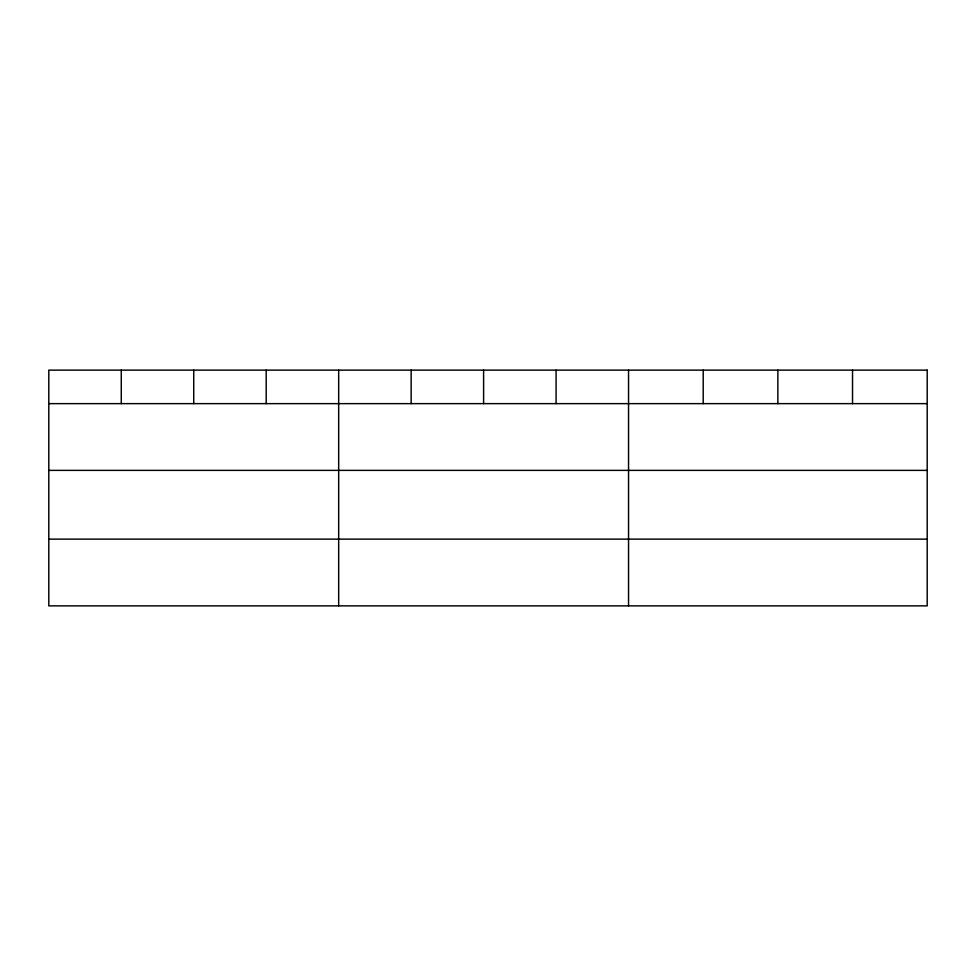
<?xml version="1.0" encoding="UTF-8"?>
<svg xmlns="http://www.w3.org/2000/svg" width="976" height="976" viewBox="0 0 976 976"><rect width="100%" height="100%" fill="white"/><g stroke="black" fill="none" stroke-linecap="round" stroke-linejoin="round"><path stroke-width="1.46" d="M48.8 403.637L927.2 403.637M48.8 470.371L927.2 470.371M48.8 539.13L927.2 539.13M852.536 370.136L852.536 403.637M777.872 370.136L777.872 403.637M703.208 370.136L703.208 403.637M628.544 370.136L628.544 605.864M556.076 370.136L556.076 403.637M483.608 370.136L483.608 403.637M411.14 370.136L411.14 403.637M338.672 370.136L338.672 605.864M266.204 370.136L266.204 403.637M193.736 370.136L193.736 403.637M121.268 370.136L121.268 403.637M927.2 370.136L48.8 370.136L48.8 605.864L927.2 605.864L927.2 370.136"/></g></svg>
